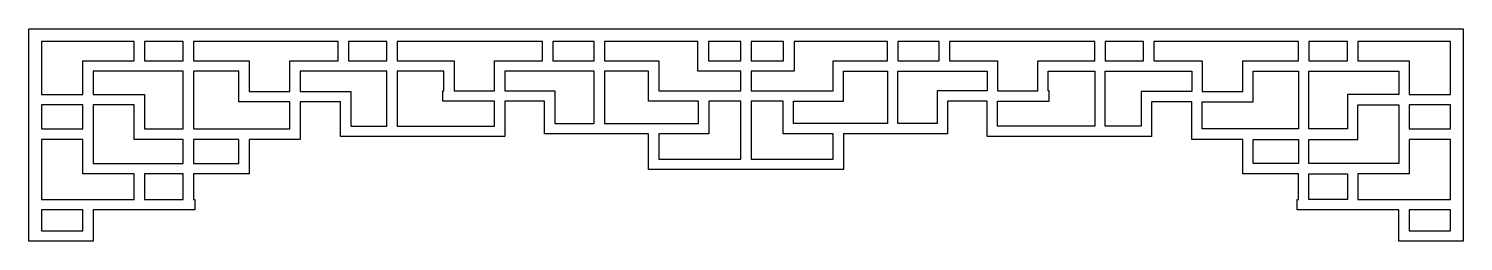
# Model space of a CAD drawing. Header units: centimetres. Extents: x -27 to -14.5, y -7 to -5.1.
import ezdxf

# ---------------------------------------------------------------- set-up
doc = ezdxf.new("R2010")
doc.units = ezdxf.units.CM
doc.header["$MEASUREMENT"] = 0
doc.layers.add('layer 1', color=7, linetype='Continuous')

msp = doc.modelspace()

# ---------------------------------------------------------------- linework, layer by layer
at = {"layer": 'layer 1', "color": 250}
for points, knots in [([(-20.68008, -5.09469), (-20.68008, -5.09469), (-20.77084, -5.09469), (-20.77084, -5.09469), (-20.77084, -5.09469), (-20.77084, -5.09469), (-21.96378, -5.09469), (-21.96378, -5.09469), (-21.96378, -5.09469), (-21.96378, -5.09469), (-22.05454, -5.09469), (-22.05454, -5.09469), (-22.05454, -5.09469), (-22.05454, -5.09469), (-23.77651, -5.09469), (-23.77651, -5.09469), (-23.77651, -5.09469), (-23.77651, -5.09469), (-23.86727, -5.09469), (-23.86727, -5.09469), (-23.86727, -5.09469), (-23.86727, -5.09469), (-25.55657, -5.09469), (-25.55657, -5.09469), (-25.55657, -5.09469), (-25.55657, -5.09469), (-25.64733, -5.09469), (-25.64733, -5.09469), (-25.64733, -5.09469), (-25.64733, -5.09469), (-26.88569, -5.09469), (-26.88569, -5.09469), (-26.88569, -5.09469), (-26.88569, -5.09469), (-26.99914, -5.09469), (-26.99914, -5.09469), (-26.99914, -5.09469), (-26.99914, -5.09469), (-26.99914, -5.20814), (-26.99914, -5.20814), (-26.99914, -5.20814), (-26.99914, -5.20814), (-26.99914, -6.86448), (-26.99914, -6.86448), (-26.99914, -6.86448), (-26.99914, -6.86448), (-26.99914, -6.95524), (-26.99914, -6.95524), (-26.99914, -6.95524), (-26.99914, -6.95524), (-26.88569, -6.95524), (-26.88569, -6.95524), (-26.88569, -6.95524), (-26.88569, -6.95524), (-26.5255, -6.95524), (-26.5255, -6.95524), (-26.5255, -6.95524), (-26.5255, -6.95524), (-26.49788, -6.95524), (-26.49788, -6.95524), (-26.49788, -6.95524), (-26.49788, -6.95524), (-26.43474, -6.95524), (-26.43474, -6.95524), (-26.43474, -6.95524), (-26.43474, -6.95524), (-26.43474, -6.68023), (-26.43474, -6.68023), (-26.43474, -6.68023), (-26.43474, -6.68023), (-25.54523, -6.68023), (-25.54523, -6.68023), (-25.54523, -6.68023), (-25.54523, -6.68023), (-25.54523, -6.58948), (-25.54523, -6.58948), (-25.54523, -6.58948), (-25.54523, -6.58948), (-25.55657, -6.58948), (-25.55657, -6.58948), (-25.55657, -6.58948), (-25.55657, -6.58948), (-25.55657, -6.36498), (-25.55657, -6.36498), (-25.55657, -6.36498), (-25.55657, -6.36498), (-25.16253, -6.36498), (-25.16253, -6.36498), (-25.16253, -6.36498), (-25.16253, -6.36498), (-25.07177, -6.36498), (-25.07177, -6.36498), (-25.07177, -6.36498), (-25.07177, -6.36498), (-25.07177, -6.27422), (-25.07177, -6.27422), (-25.07177, -6.27422), (-25.07177, -6.27422), (-25.07177, -6.06314), (-25.07177, -6.06314), (-25.07177, -6.06314), (-25.07177, -6.06314), (-24.62513, -6.06314), (-24.62513, -6.06314), (-24.62513, -6.06314), (-24.62513, -6.06314), (-24.62513, -6.03371), (-24.62513, -6.03371), (-24.62513, -6.03371), (-24.62513, -6.03371), (-24.62513, -5.97238), (-24.62513, -5.97238), (-24.62513, -5.97238), (-24.62513, -5.97238), (-24.62513, -5.73577), (-24.62513, -5.73577), (-24.62513, -5.73577), (-24.62513, -5.73577), (-24.27335, -5.73577), (-24.27335, -5.73577), (-24.27335, -5.73577), (-24.27335, -5.73577), (-24.27335, -5.94708), (-24.27335, -5.94708), (-24.27335, -5.94708), (-24.27335, -5.94708), (-24.27335, -6.02133), (-24.27335, -6.02133), (-24.27335, -6.02133), (-24.27335, -6.02133), (-24.27335, -6.03784), (-24.27335, -6.03784), (-24.27335, -6.03784), (-24.27335, -6.03784), (-23.86727, -6.03784), (-23.86727, -6.03784), (-23.86727, -6.03784), (-23.86727, -6.03784), (-23.77651, -6.03784), (-23.77651, -6.03784), (-23.77651, -6.03784), (-23.77651, -6.03784), (-22.83454, -6.03784), (-22.83454, -6.03784), (-22.83454, -6.03784), (-22.83454, -6.03784), (-22.83454, -6.03371), (-22.83454, -6.03371), (-22.83454, -6.03371), (-22.83454, -6.03371), (-22.83454, -5.94708), (-22.83454, -5.94708), (-22.83454, -5.94708), (-22.83454, -5.94708), (-22.83454, -5.72907), (-22.83454, -5.72907), (-22.83454, -5.72907), (-22.83454, -5.72907), (-22.48916, -5.72907), (-22.48916, -5.72907), (-22.48916, -5.72907), (-22.48916, -5.72907), (-22.48916, -5.92386), (-22.48916, -5.92386), (-22.48916, -5.92386), (-22.48916, -5.92386), (-22.48916, -6.01462), (-22.48916, -6.01462), (-22.48916, -6.01462), (-22.48916, -6.01462), (-22.3984, -6.01462), (-22.3984, -6.01462), (-22.3984, -6.01462), (-22.08135, -6.01462), (-21.90102, -6.01462), (-21.57725, -6.01462), (-21.57725, -6.01462), (-21.57725, -6.01462), (-21.57725, -6.23593), (-21.57725, -6.23593), (-21.57725, -6.23593), (-21.57725, -6.23593), (-21.57725, -6.31018), (-21.57725, -6.31018), (-21.57725, -6.31018), (-21.57725, -6.31018), (-21.57725, -6.32669), (-21.57725, -6.32669), (-21.57725, -6.32669), (-21.57725, -6.32669), (-20.77084, -6.32669), (-20.77084, -6.32669), (-20.77084, -6.32669), (-20.77084, -6.32669), (-20.73029, -6.32669), (-20.73029, -6.32669), (-20.73029, -6.32669), (-20.73029, -6.32669), (-20.72064, -6.32669), (-20.72064, -6.32669), (-20.72064, -6.32669), (-20.72064, -6.32669), (-20.68008, -6.32669), (-20.68008, -6.32669), (-20.68008, -6.32669), (-20.68008, -6.32669), (-19.87367, -6.32669), (-19.87367, -6.32669), (-19.87367, -6.32669), (-19.87367, -6.32669), (-19.87367, -6.31018), (-19.87367, -6.31018), (-19.87367, -6.31018), (-19.87367, -6.31018), (-19.87367, -6.23593), (-19.87367, -6.23593), (-19.87367, -6.23593), (-19.87367, -6.23593), (-19.87367, -6.01462), (-19.87367, -6.01462), (-19.87367, -6.01462), (-19.54991, -6.01462), (-19.36958, -6.01462), (-19.05253, -6.01462), (-19.05253, -6.01462), (-19.05253, -6.01462), (-18.96177, -6.01462), (-18.96177, -6.01462), (-18.96177, -6.01462), (-18.96177, -6.01462), (-18.96177, -5.92386), (-18.96177, -5.92386), (-18.96177, -5.92386), (-18.96177, -5.92386), (-18.96177, -5.72907), (-18.96177, -5.72907), (-18.96177, -5.72907), (-18.96177, -5.72907), (-18.61638, -5.72907), (-18.61638, -5.72907), (-18.61638, -5.72907), (-18.61638, -5.72907), (-18.61638, -5.94708), (-18.61638, -5.94708), (-18.61638, -5.94708), (-18.61638, -5.94708), (-18.61638, -6.03371), (-18.61638, -6.03371), (-18.61638, -6.03371), (-18.61638, -6.03371), (-18.61638, -6.03784), (-18.61638, -6.03784), (-18.61638, -6.03784), (-18.13678, -6.03784), (-17.65718, -6.03784), (-17.17757, -6.03784), (-17.17757, -6.03784), (-17.17757, -6.03784), (-17.17757, -6.02133), (-17.17757, -6.02133), (-17.17757, -6.02133), (-17.17757, -6.02133), (-17.17757, -5.94708), (-17.17757, -5.94708), (-17.17757, -5.94708), (-17.17757, -5.94708), (-17.17757, -5.73577), (-17.17757, -5.73577), (-17.17757, -5.73577), (-17.17757, -5.73577), (-16.82579, -5.73577), (-16.82579, -5.73577), (-16.82579, -5.73577), (-16.82579, -5.73577), (-16.82579, -5.97238), (-16.82579, -5.97238), (-16.82579, -5.97238), (-16.82579, -5.97238), (-16.82579, -6.03371), (-16.82579, -6.03371), (-16.82579, -6.03371), (-16.82579, -6.03371), (-16.82579, -6.06314), (-16.82579, -6.06314), (-16.82579, -6.06314), (-16.82579, -6.06314), (-16.37916, -6.06314), (-16.37916, -6.06314), (-16.37916, -6.06314), (-16.37916, -6.06314), (-16.37916, -6.27422), (-16.37916, -6.27422), (-16.37916, -6.27422), (-16.37916, -6.27422), (-16.37916, -6.36498), (-16.37916, -6.36498), (-16.37916, -6.36498), (-16.37916, -6.36498), (-16.2884, -6.36498), (-16.2884, -6.36498), (-16.2884, -6.36498), (-16.2884, -6.36498), (-15.89435, -6.36498), (-15.89435, -6.36498), (-15.89435, -6.36498), (-15.89435, -6.36498), (-15.89435, -6.58948), (-15.89435, -6.58948), (-15.89435, -6.58948), (-15.89435, -6.58948), (-15.90569, -6.58948), (-15.90569, -6.58948), (-15.90569, -6.58948), (-15.90569, -6.58948), (-15.90569, -6.68023), (-15.90569, -6.68023), (-15.90569, -6.68023), (-15.90569, -6.68023), (-15.01618, -6.68023), (-15.01618, -6.68023), (-15.01618, -6.68023), (-15.01618, -6.68023), (-15.01618, -6.95524), (-15.01618, -6.95524), (-15.01618, -6.95524), (-15.01618, -6.95524), (-14.95305, -6.95524), (-14.95305, -6.95524), (-14.95305, -6.95524), (-14.95305, -6.95524), (-14.92542, -6.95524), (-14.92542, -6.95524), (-14.92542, -6.95524), (-14.92542, -6.95524), (-14.56523, -6.95524), (-14.56523, -6.95524), (-14.56523, -6.95524), (-14.56523, -6.95524), (-14.45178, -6.95524), (-14.45178, -6.95524), (-14.45178, -6.95524), (-14.45178, -6.95524), (-14.45178, -6.86448), (-14.45178, -6.86448), (-14.45178, -6.86448), (-14.45178, -6.86448), (-14.45178, -5.20814), (-14.45178, -5.20814), (-14.45178, -5.20814), (-14.45178, -5.20814), (-14.45178, -5.09469), (-14.45178, -5.09469), (-14.45178, -5.09469), (-14.45178, -5.09469), (-14.56523, -5.09469), (-14.56523, -5.09469), (-14.56523, -5.09469), (-14.56523, -5.09469), (-15.80359, -5.09469), (-15.80359, -5.09469), (-15.80359, -5.09469), (-15.80359, -5.09469), (-15.89435, -5.09469), (-15.89435, -5.09469), (-15.89435, -5.09469), (-15.89435, -5.09469), (-17.58366, -5.09469), (-17.58366, -5.09469), (-17.58366, -5.09469), (-17.58366, -5.09469), (-17.67442, -5.09469), (-17.67442, -5.09469), (-17.67442, -5.09469), (-17.67442, -5.09469), (-19.39639, -5.09469), (-19.39639, -5.09469), (-19.39639, -5.09469), (-19.39639, -5.09469), (-19.48715, -5.09469), (-19.48715, -5.09469), (-19.48715, -5.09469), (-19.48715, -5.09469), (-20.68008, -5.09469), (-20.68008, -5.09469)], [0, 0, 0, 0, 0.01030928, 0.01030928, 0.01030928, 0.01030928, 0.02061856, 0.02061856, 0.02061856, 0.02061856, 0.03092784, 0.03092784, 0.03092784, 0.03092784, 0.04123711, 0.04123711, 0.04123711, 0.04123711, 0.05154639, 0.05154639, 0.05154639, 0.05154639, 0.06185567, 0.06185567, 0.06185567, 0.06185567, 0.07216495, 0.07216495, 0.07216495, 0.07216495, 0.08247423, 0.08247423, 0.08247423, 0.08247423, 0.09278351, 0.09278351, 0.09278351, 0.09278351, 0.10309278, 0.10309278, 0.10309278, 0.10309278, 0.11340206, 0.11340206, 0.11340206, 0.11340206, 0.12371134, 0.12371134, 0.12371134, 0.12371134, 0.13402062, 0.13402062, 0.13402062, 0.13402062, 0.1443299, 0.1443299, 0.1443299, 0.1443299, 0.15463918, 0.15463918, 0.15463918, 0.15463918, 0.16494845, 0.16494845, 0.16494845, 0.16494845, 0.17525773, 0.17525773, 0.17525773, 0.17525773, 0.18556701, 0.18556701, 0.18556701, 0.18556701, 0.19587629, 0.19587629, 0.19587629, 0.19587629, 0.20618557, 0.20618557, 0.20618557, 0.20618557, 0.21649485, 0.21649485, 0.21649485, 0.21649485, 0.22680412, 0.22680412, 0.22680412, 0.22680412, 0.2371134, 0.2371134, 0.2371134, 0.2371134, 0.24742268, 0.24742268, 0.24742268, 0.24742268, 0.25773196, 0.25773196, 0.25773196, 0.25773196, 0.26804124, 0.26804124, 0.26804124, 0.26804124, 0.27835052, 0.27835052, 0.27835052, 0.27835052, 0.28865979, 0.28865979, 0.28865979, 0.28865979, 0.29896907, 0.29896907, 0.29896907, 0.29896907, 0.30927835, 0.30927835, 0.30927835, 0.30927835, 0.31958763, 0.31958763, 0.31958763, 0.31958763, 0.32989691, 0.32989691, 0.32989691, 0.32989691, 0.34020619, 0.34020619, 0.34020619, 0.34020619, 0.35051546, 0.35051546, 0.35051546, 0.35051546, 0.36082474, 0.36082474, 0.36082474, 0.36082474, 0.37113402, 0.37113402, 0.37113402, 0.37113402, 0.3814433, 0.3814433, 0.3814433, 0.3814433, 0.39175258, 0.39175258, 0.39175258, 0.39175258, 0.40206186, 0.40206186, 0.40206186, 0.40206186, 0.41237113, 0.41237113, 0.41237113, 0.41237113, 0.42268041, 0.42268041, 0.42268041, 0.42268041, 0.43298969, 0.43298969, 0.43298969, 0.43298969, 0.44329897, 0.44329897, 0.44329897, 0.44329897, 0.45360825, 0.45360825, 0.45360825, 0.45360825, 0.46391753, 0.46391753, 0.46391753, 0.46391753, 0.4742268, 0.4742268, 0.4742268, 0.4742268, 0.48453608, 0.48453608, 0.48453608, 0.48453608, 0.49484536, 0.49484536, 0.49484536, 0.49484536, 0.50515464, 0.50515464, 0.50515464, 0.50515464, 0.51546392, 0.51546392, 0.51546392, 0.51546392, 0.5257732, 0.5257732, 0.5257732, 0.5257732, 0.53608247, 0.53608247, 0.53608247, 0.53608247, 0.54639175, 0.54639175, 0.54639175, 0.54639175, 0.55670103, 0.55670103, 0.55670103, 0.55670103, 0.56701031, 0.56701031, 0.56701031, 0.56701031, 0.57731959, 0.57731959, 0.57731959, 0.57731959, 0.58762887, 0.58762887, 0.58762887, 0.58762887, 0.59793814, 0.59793814, 0.59793814, 0.59793814, 0.60824742, 0.60824742, 0.60824742, 0.60824742, 0.6185567, 0.6185567, 0.6185567, 0.6185567, 0.62886598, 0.62886598, 0.62886598, 0.62886598, 0.63917526, 0.63917526, 0.63917526, 0.63917526, 0.64948454, 0.64948454, 0.64948454, 0.64948454, 0.65979381, 0.65979381, 0.65979381, 0.65979381, 0.67010309, 0.67010309, 0.67010309, 0.67010309, 0.68041237, 0.68041237, 0.68041237, 0.68041237, 0.69072165, 0.69072165, 0.69072165, 0.69072165, 0.70103093, 0.70103093, 0.70103093, 0.70103093, 0.71134021, 0.71134021, 0.71134021, 0.71134021, 0.72164948, 0.72164948, 0.72164948, 0.72164948, 0.73195876, 0.73195876, 0.73195876, 0.73195876, 0.74226804, 0.74226804, 0.74226804, 0.74226804, 0.75257732, 0.75257732, 0.75257732, 0.75257732, 0.7628866, 0.7628866, 0.7628866, 0.7628866, 0.77319588, 0.77319588, 0.77319588, 0.77319588, 0.78350515, 0.78350515, 0.78350515, 0.78350515, 0.79381443, 0.79381443, 0.79381443, 0.79381443, 0.80412371, 0.80412371, 0.80412371, 0.80412371, 0.81443299, 0.81443299, 0.81443299, 0.81443299, 0.82474227, 0.82474227, 0.82474227, 0.82474227, 0.83505155, 0.83505155, 0.83505155, 0.83505155, 0.84536082, 0.84536082, 0.84536082, 0.84536082, 0.8556701, 0.8556701, 0.8556701, 0.8556701, 0.86597938, 0.86597938, 0.86597938, 0.86597938, 0.87628866, 0.87628866, 0.87628866, 0.87628866, 0.88659794, 0.88659794, 0.88659794, 0.88659794, 0.89690722, 0.89690722, 0.89690722, 0.89690722, 0.90721649, 0.90721649, 0.90721649, 0.90721649, 0.91752577, 0.91752577, 0.91752577, 0.91752577, 0.92783505, 0.92783505, 0.92783505, 0.92783505, 0.93814433, 0.93814433, 0.93814433, 0.93814433, 0.94845361, 0.94845361, 0.94845361, 0.94845361, 0.95876289, 0.95876289, 0.95876289, 0.95876289, 0.96907216, 0.96907216, 0.96907216, 0.96907216, 0.97938144, 0.97938144, 0.97938144, 0.97938144, 1, 1, 1, 1]), ([(-26.88569, -5.67055), (-26.88569, -5.67055), (-26.88569, -5.20814), (-26.88569, -5.20814), (-26.88569, -5.20814), (-26.88569, -5.20814), (-26.0761, -5.20814), (-26.0761, -5.20814), (-26.0761, -5.20814), (-26.0761, -5.20814), (-26.0761, -5.37671), (-26.0761, -5.37671), (-26.0761, -5.37671), (-26.0761, -5.37671), (-26.43474, -5.37671), (-26.43474, -5.37671), (-26.43474, -5.37671), (-26.43474, -5.37671), (-26.5255, -5.37671), (-26.5255, -5.37671), (-26.5255, -5.37671), (-26.5255, -5.37671), (-26.5255, -5.46747), (-26.5255, -5.46747), (-26.5255, -5.46747), (-26.5255, -5.46747), (-26.5255, -5.67055), (-26.5255, -5.67055), (-26.5255, -5.67055), (-26.5255, -5.67055), (-26.88569, -5.67055), (-26.88569, -5.67055)], [0, 0, 0, 0, 0.11111111, 0.11111111, 0.11111111, 0.11111111, 0.22222222, 0.22222222, 0.22222222, 0.22222222, 0.33333333, 0.33333333, 0.33333333, 0.33333333, 0.44444444, 0.44444444, 0.44444444, 0.44444444, 0.55555556, 0.55555556, 0.55555556, 0.55555556, 0.66666667, 0.66666667, 0.66666667, 0.66666667, 0.77777778, 0.77777778, 0.77777778, 0.77777778, 1, 1, 1, 1]), ([(-25.98534, -5.20814), (-25.98534, -5.20814), (-25.64733, -5.20814), (-25.64733, -5.20814), (-25.64733, -5.20814), (-25.64733, -5.20814), (-25.64733, -5.37671), (-25.64733, -5.37671), (-25.64733, -5.37671), (-25.64733, -5.37671), (-25.98534, -5.37671), (-25.98534, -5.37671), (-25.98534, -5.37671), (-25.98534, -5.37671), (-25.98534, -5.20814), (-25.98534, -5.20814)], [0, 0, 0, 0, 0.2, 0.2, 0.2, 0.2, 0.4, 0.4, 0.4, 0.4, 0.6, 0.6, 0.6, 0.6, 1, 1, 1, 1]), ([(-25.55657, -5.20814), (-25.55657, -5.20814), (-24.2919, -5.20814), (-24.2919, -5.20814), (-24.2919, -5.20814), (-24.2919, -5.20814), (-24.2919, -5.37671), (-24.2919, -5.37671), (-24.2919, -5.37671), (-24.2919, -5.37671), (-24.62513, -5.37671), (-24.62513, -5.37671), (-24.62513, -5.37671), (-24.62513, -5.37671), (-24.71589, -5.37671), (-24.71589, -5.37671), (-24.71589, -5.37671), (-24.71589, -5.37671), (-24.71589, -5.46747), (-24.71589, -5.46747), (-24.71589, -5.46747), (-24.71589, -5.46747), (-24.71589, -5.64502), (-24.71589, -5.64502), (-24.71589, -5.64502), (-24.71589, -5.64502), (-25.07177, -5.64502), (-25.07177, -5.64502), (-25.07177, -5.64502), (-25.07177, -5.64502), (-25.07177, -5.46747), (-25.07177, -5.46747), (-25.07177, -5.46747), (-25.07177, -5.46747), (-25.07177, -5.37671), (-25.07177, -5.37671), (-25.07177, -5.37671), (-25.07177, -5.37671), (-25.16253, -5.37671), (-25.16253, -5.37671), (-25.16253, -5.37671), (-25.16253, -5.37671), (-25.55657, -5.37671), (-25.55657, -5.37671), (-25.55657, -5.37671), (-25.55657, -5.37671), (-25.55657, -5.20814), (-25.55657, -5.20814)], [0, 0, 0, 0, 0.07692308, 0.07692308, 0.07692308, 0.07692308, 0.15384615, 0.15384615, 0.15384615, 0.15384615, 0.23076923, 0.23076923, 0.23076923, 0.23076923, 0.30769231, 0.30769231, 0.30769231, 0.30769231, 0.38461538, 0.38461538, 0.38461538, 0.38461538, 0.46153846, 0.46153846, 0.46153846, 0.46153846, 0.53846154, 0.53846154, 0.53846154, 0.53846154, 0.61538462, 0.61538462, 0.61538462, 0.61538462, 0.69230769, 0.69230769, 0.69230769, 0.69230769, 0.76923077, 0.76923077, 0.76923077, 0.76923077, 0.84615385, 0.84615385, 0.84615385, 0.84615385, 1, 1, 1, 1]), ([(-24.20114, -5.20814), (-24.20114, -5.20814), (-23.86727, -5.20814), (-23.86727, -5.20814), (-23.86727, -5.20814), (-23.86727, -5.20814), (-23.86727, -5.37671), (-23.86727, -5.37671), (-23.86727, -5.37671), (-23.86727, -5.37671), (-24.20114, -5.37671), (-24.20114, -5.37671), (-24.20114, -5.37671), (-24.20114, -5.37671), (-24.20114, -5.20814), (-24.20114, -5.20814)], [0, 0, 0, 0, 0.2, 0.2, 0.2, 0.2, 0.4, 0.4, 0.4, 0.4, 0.6, 0.6, 0.6, 0.6, 1, 1, 1, 1]), ([(-23.77651, -5.20814), (-23.77651, -5.20814), (-22.50565, -5.20814), (-22.50565, -5.20814), (-22.50565, -5.20814), (-22.50565, -5.20814), (-22.50565, -5.37671), (-22.50565, -5.37671), (-22.50565, -5.37671), (-22.50565, -5.37671), (-22.83454, -5.37671), (-22.83454, -5.37671), (-22.83454, -5.37671), (-22.83454, -5.37671), (-22.9253, -5.37671), (-22.9253, -5.37671), (-22.9253, -5.37671), (-22.9253, -5.37671), (-22.9253, -5.46747), (-22.9253, -5.46747), (-22.9253, -5.46747), (-22.9253, -5.46747), (-22.9253, -5.63831), (-22.9253, -5.63831), (-22.9253, -5.63831), (-22.9253, -5.63831), (-23.27708, -5.63831), (-23.27708, -5.63831), (-23.27708, -5.63831), (-23.27708, -5.63831), (-23.27708, -5.46747), (-23.27708, -5.46747), (-23.27708, -5.46747), (-23.27708, -5.46747), (-23.27708, -5.37671), (-23.27708, -5.37671), (-23.27708, -5.37671), (-23.27708, -5.37671), (-23.36784, -5.37671), (-23.36784, -5.37671), (-23.36784, -5.37671), (-23.36784, -5.37671), (-23.77651, -5.37671), (-23.77651, -5.37671), (-23.77651, -5.37671), (-23.77651, -5.37671), (-23.77651, -5.20814), (-23.77651, -5.20814)], [0, 0, 0, 0, 0.07692308, 0.07692308, 0.07692308, 0.07692308, 0.15384615, 0.15384615, 0.15384615, 0.15384615, 0.23076923, 0.23076923, 0.23076923, 0.23076923, 0.30769231, 0.30769231, 0.30769231, 0.30769231, 0.38461538, 0.38461538, 0.38461538, 0.38461538, 0.46153846, 0.46153846, 0.46153846, 0.46153846, 0.53846154, 0.53846154, 0.53846154, 0.53846154, 0.61538462, 0.61538462, 0.61538462, 0.61538462, 0.69230769, 0.69230769, 0.69230769, 0.69230769, 0.76923077, 0.76923077, 0.76923077, 0.76923077, 0.84615385, 0.84615385, 0.84615385, 0.84615385, 1, 1, 1, 1]), ([(-22.41489, -5.20814), (-22.41489, -5.20814), (-22.05454, -5.20814), (-22.05454, -5.20814), (-22.05454, -5.20814), (-22.05454, -5.20814), (-22.05454, -5.37671), (-22.05454, -5.37671), (-22.05454, -5.37671), (-22.05454, -5.37671), (-22.41489, -5.37671), (-22.41489, -5.37671), (-22.41489, -5.37671), (-22.41489, -5.37671), (-22.41489, -5.20814), (-22.41489, -5.20814)], [0, 0, 0, 0, 0.2, 0.2, 0.2, 0.2, 0.4, 0.4, 0.4, 0.4, 0.6, 0.6, 0.6, 0.6, 1, 1, 1, 1]), ([(-21.96378, -5.20814), (-21.96378, -5.20814), (-21.14529, -5.20814), (-21.14529, -5.20814), (-21.14529, -5.20814), (-21.14529, -5.20814), (-21.14529, -5.37671), (-21.14529, -5.37671), (-21.14529, -5.37671), (-21.14529, -5.37671), (-21.14529, -5.40769), (-21.14529, -5.40769), (-21.14529, -5.40769), (-21.14529, -5.40769), (-21.14529, -5.46747), (-21.14529, -5.46747), (-21.14529, -5.46747), (-21.14529, -5.46747), (-20.77084, -5.46747), (-20.77084, -5.46747), (-20.77084, -5.46747), (-20.77084, -5.46747), (-20.77084, -5.63831), (-20.77084, -5.63831), (-20.77084, -5.63831), (-20.77084, -5.63831), (-21.48649, -5.63831), (-21.48649, -5.63831), (-21.48649, -5.63831), (-21.48649, -5.63831), (-21.48649, -5.46747), (-21.48649, -5.46747), (-21.48649, -5.46747), (-21.48649, -5.46747), (-21.48649, -5.37671), (-21.48649, -5.37671), (-21.48649, -5.37671), (-21.48649, -5.37671), (-21.57725, -5.37671), (-21.57725, -5.37671), (-21.57725, -5.37671), (-21.57725, -5.37671), (-21.96378, -5.37671), (-21.96378, -5.37671), (-21.96378, -5.37671), (-21.96378, -5.37671), (-21.96378, -5.20814), (-21.96378, -5.20814)], [0, 0, 0, 0, 0.07692308, 0.07692308, 0.07692308, 0.07692308, 0.15384615, 0.15384615, 0.15384615, 0.15384615, 0.23076923, 0.23076923, 0.23076923, 0.23076923, 0.30769231, 0.30769231, 0.30769231, 0.30769231, 0.38461538, 0.38461538, 0.38461538, 0.38461538, 0.46153846, 0.46153846, 0.46153846, 0.46153846, 0.53846154, 0.53846154, 0.53846154, 0.53846154, 0.61538462, 0.61538462, 0.61538462, 0.61538462, 0.69230769, 0.69230769, 0.69230769, 0.69230769, 0.76923077, 0.76923077, 0.76923077, 0.76923077, 0.84615385, 0.84615385, 0.84615385, 0.84615385, 1, 1, 1, 1]), ([(-21.05453, -5.20814), (-21.05453, -5.20814), (-20.77084, -5.20814), (-20.77084, -5.20814), (-20.77084, -5.20814), (-20.77084, -5.20814), (-20.77084, -5.37671), (-20.77084, -5.37671), (-20.77084, -5.37671), (-20.77084, -5.37671), (-21.05453, -5.37671), (-21.05453, -5.37671), (-21.05453, -5.37671), (-21.05453, -5.37671), (-21.05453, -5.20814), (-21.05453, -5.20814)], [0, 0, 0, 0, 0.2, 0.2, 0.2, 0.2, 0.4, 0.4, 0.4, 0.4, 0.6, 0.6, 0.6, 0.6, 1, 1, 1, 1]), ([(-20.68008, -5.63831), (-20.68008, -5.63831), (-20.68008, -5.46747), (-20.68008, -5.46747), (-20.68008, -5.46747), (-20.68008, -5.46747), (-20.30563, -5.46747), (-20.30563, -5.46747), (-20.30563, -5.46747), (-20.30563, -5.46747), (-20.30563, -5.40769), (-20.30563, -5.40769), (-20.30563, -5.40769), (-20.30563, -5.40769), (-20.30563, -5.37671), (-20.30563, -5.37671), (-20.30563, -5.37671), (-20.30563, -5.37671), (-20.30563, -5.20814), (-20.30563, -5.20814), (-20.30563, -5.20814), (-20.30563, -5.20814), (-19.48715, -5.20814), (-19.48715, -5.20814), (-19.48715, -5.20814), (-19.48715, -5.20814), (-19.48715, -5.37671), (-19.48715, -5.37671), (-19.48715, -5.37671), (-19.48715, -5.37671), (-19.87367, -5.37671), (-19.87367, -5.37671), (-19.87367, -5.37671), (-19.87367, -5.37671), (-19.96443, -5.37671), (-19.96443, -5.37671), (-19.96443, -5.37671), (-19.96443, -5.37671), (-19.96443, -5.46747), (-19.96443, -5.46747), (-19.96443, -5.46747), (-19.96443, -5.46747), (-19.96443, -5.63831), (-19.96443, -5.63831), (-19.96443, -5.63831), (-19.96443, -5.63831), (-20.68008, -5.63831), (-20.68008, -5.63831)], [0, 0, 0, 0, 0.07692308, 0.07692308, 0.07692308, 0.07692308, 0.15384615, 0.15384615, 0.15384615, 0.15384615, 0.23076923, 0.23076923, 0.23076923, 0.23076923, 0.30769231, 0.30769231, 0.30769231, 0.30769231, 0.38461538, 0.38461538, 0.38461538, 0.38461538, 0.46153846, 0.46153846, 0.46153846, 0.46153846, 0.53846154, 0.53846154, 0.53846154, 0.53846154, 0.61538462, 0.61538462, 0.61538462, 0.61538462, 0.69230769, 0.69230769, 0.69230769, 0.69230769, 0.76923077, 0.76923077, 0.76923077, 0.76923077, 0.84615385, 0.84615385, 0.84615385, 0.84615385, 1, 1, 1, 1]), ([(-20.68008, -5.37671), (-20.68008, -5.37671), (-20.68008, -5.20814), (-20.68008, -5.20814), (-20.68008, -5.20814), (-20.68008, -5.20814), (-20.39639, -5.20814), (-20.39639, -5.20814), (-20.39639, -5.20814), (-20.39639, -5.20814), (-20.39639, -5.37671), (-20.39639, -5.37671), (-20.39639, -5.37671), (-20.39639, -5.37671), (-20.68008, -5.37671), (-20.68008, -5.37671)], [0, 0, 0, 0, 0.2, 0.2, 0.2, 0.2, 0.4, 0.4, 0.4, 0.4, 0.6, 0.6, 0.6, 0.6, 1, 1, 1, 1]), ([(-19.39639, -5.20814), (-19.39639, -5.20814), (-19.03603, -5.20814), (-19.03603, -5.20814), (-19.03603, -5.20814), (-19.03603, -5.20814), (-19.03603, -5.37671), (-19.03603, -5.37671), (-19.03603, -5.37671), (-19.03603, -5.37671), (-19.39639, -5.37671), (-19.39639, -5.37671), (-19.39639, -5.37671), (-19.39639, -5.37671), (-19.39639, -5.20814), (-19.39639, -5.20814)], [0, 0, 0, 0, 0.2, 0.2, 0.2, 0.2, 0.4, 0.4, 0.4, 0.4, 0.6, 0.6, 0.6, 0.6, 1, 1, 1, 1]), ([(-18.94527, -5.20814), (-18.94527, -5.20814), (-17.67442, -5.20814), (-17.67442, -5.20814), (-17.67442, -5.20814), (-17.67442, -5.20814), (-17.67442, -5.37671), (-17.67442, -5.37671), (-17.67442, -5.37671), (-17.67442, -5.37671), (-18.08309, -5.37671), (-18.08309, -5.37671), (-18.08309, -5.37671), (-18.08309, -5.37671), (-18.17384, -5.37671), (-18.17384, -5.37671), (-18.17384, -5.37671), (-18.17384, -5.37671), (-18.17384, -5.46747), (-18.17384, -5.46747), (-18.17384, -5.46747), (-18.17384, -5.46747), (-18.17384, -5.63831), (-18.17384, -5.63831), (-18.17384, -5.63831), (-18.17384, -5.63831), (-18.52562, -5.63831), (-18.52562, -5.63831), (-18.52562, -5.63831), (-18.52562, -5.63831), (-18.52562, -5.46747), (-18.52562, -5.46747), (-18.52562, -5.46747), (-18.52562, -5.46747), (-18.52562, -5.37671), (-18.52562, -5.37671), (-18.52562, -5.37671), (-18.52562, -5.37671), (-18.61638, -5.37671), (-18.61638, -5.37671), (-18.61638, -5.37671), (-18.61638, -5.37671), (-18.94527, -5.37671), (-18.94527, -5.37671), (-18.94527, -5.37671), (-18.94527, -5.37671), (-18.94527, -5.20814), (-18.94527, -5.20814)], [0, 0, 0, 0, 0.07692308, 0.07692308, 0.07692308, 0.07692308, 0.15384615, 0.15384615, 0.15384615, 0.15384615, 0.23076923, 0.23076923, 0.23076923, 0.23076923, 0.30769231, 0.30769231, 0.30769231, 0.30769231, 0.38461538, 0.38461538, 0.38461538, 0.38461538, 0.46153846, 0.46153846, 0.46153846, 0.46153846, 0.53846154, 0.53846154, 0.53846154, 0.53846154, 0.61538462, 0.61538462, 0.61538462, 0.61538462, 0.69230769, 0.69230769, 0.69230769, 0.69230769, 0.76923077, 0.76923077, 0.76923077, 0.76923077, 0.84615385, 0.84615385, 0.84615385, 0.84615385, 1, 1, 1, 1]), ([(-17.58366, -5.20814), (-17.58366, -5.20814), (-17.24978, -5.20814), (-17.24978, -5.20814), (-17.24978, -5.20814), (-17.24978, -5.20814), (-17.24978, -5.37671), (-17.24978, -5.37671), (-17.24978, -5.37671), (-17.24978, -5.37671), (-17.58366, -5.37671), (-17.58366, -5.37671), (-17.58366, -5.37671), (-17.58366, -5.37671), (-17.58366, -5.20814), (-17.58366, -5.20814)], [0, 0, 0, 0, 0.2, 0.2, 0.2, 0.2, 0.4, 0.4, 0.4, 0.4, 0.6, 0.6, 0.6, 0.6, 1, 1, 1, 1]), ([(-17.15902, -5.20814), (-17.15902, -5.20814), (-15.89435, -5.20814), (-15.89435, -5.20814), (-15.89435, -5.20814), (-15.89435, -5.20814), (-15.89435, -5.37671), (-15.89435, -5.37671), (-15.89435, -5.37671), (-15.89435, -5.37671), (-16.2884, -5.37671), (-16.2884, -5.37671), (-16.2884, -5.37671), (-16.2884, -5.37671), (-16.37916, -5.37671), (-16.37916, -5.37671), (-16.37916, -5.37671), (-16.37916, -5.37671), (-16.37916, -5.46747), (-16.37916, -5.46747), (-16.37916, -5.46747), (-16.37916, -5.46747), (-16.37916, -5.64502), (-16.37916, -5.64502), (-16.37916, -5.64502), (-16.37916, -5.64502), (-16.73503, -5.64502), (-16.73503, -5.64502), (-16.73503, -5.64502), (-16.73503, -5.64502), (-16.73503, -5.46747), (-16.73503, -5.46747), (-16.73503, -5.46747), (-16.73503, -5.46747), (-16.73503, -5.37671), (-16.73503, -5.37671), (-16.73503, -5.37671), (-16.73503, -5.37671), (-16.82579, -5.37671), (-16.82579, -5.37671), (-16.82579, -5.37671), (-16.82579, -5.37671), (-17.15902, -5.37671), (-17.15902, -5.37671), (-17.15902, -5.37671), (-17.15902, -5.37671), (-17.15902, -5.20814), (-17.15902, -5.20814)], [0, 0, 0, 0, 0.07692308, 0.07692308, 0.07692308, 0.07692308, 0.15384615, 0.15384615, 0.15384615, 0.15384615, 0.23076923, 0.23076923, 0.23076923, 0.23076923, 0.30769231, 0.30769231, 0.30769231, 0.30769231, 0.38461538, 0.38461538, 0.38461538, 0.38461538, 0.46153846, 0.46153846, 0.46153846, 0.46153846, 0.53846154, 0.53846154, 0.53846154, 0.53846154, 0.61538462, 0.61538462, 0.61538462, 0.61538462, 0.69230769, 0.69230769, 0.69230769, 0.69230769, 0.76923077, 0.76923077, 0.76923077, 0.76923077, 0.84615385, 0.84615385, 0.84615385, 0.84615385, 1, 1, 1, 1]), ([(-15.80359, -5.20814), (-15.80359, -5.20814), (-15.46559, -5.20814), (-15.46559, -5.20814), (-15.46559, -5.20814), (-15.46559, -5.20814), (-15.46559, -5.37671), (-15.46559, -5.37671), (-15.46559, -5.37671), (-15.46559, -5.37671), (-15.80359, -5.37671), (-15.80359, -5.37671), (-15.80359, -5.37671), (-15.80359, -5.37671), (-15.80359, -5.20814), (-15.80359, -5.20814)], [0, 0, 0, 0, 0.2, 0.2, 0.2, 0.2, 0.4, 0.4, 0.4, 0.4, 0.6, 0.6, 0.6, 0.6, 1, 1, 1, 1]), ([(-15.37483, -5.20814), (-15.37483, -5.20814), (-14.56523, -5.20814), (-14.56523, -5.20814), (-14.56523, -5.20814), (-14.56523, -5.20814), (-14.56523, -5.67055), (-14.56523, -5.67055), (-14.56523, -5.67055), (-14.56523, -5.67055), (-14.92542, -5.67055), (-14.92542, -5.67055), (-14.92542, -5.67055), (-14.92542, -5.67055), (-14.92542, -5.46747), (-14.92542, -5.46747), (-14.92542, -5.46747), (-14.92542, -5.46747), (-14.92542, -5.37671), (-14.92542, -5.37671), (-14.92542, -5.37671), (-14.92542, -5.37671), (-15.01618, -5.37671), (-15.01618, -5.37671), (-15.01618, -5.37671), (-15.01618, -5.37671), (-15.37483, -5.37671), (-15.37483, -5.37671), (-15.37483, -5.37671), (-15.37483, -5.37671), (-15.37483, -5.20814), (-15.37483, -5.20814)], [0, 0, 0, 0, 0.11111111, 0.11111111, 0.11111111, 0.11111111, 0.22222222, 0.22222222, 0.22222222, 0.22222222, 0.33333333, 0.33333333, 0.33333333, 0.33333333, 0.44444444, 0.44444444, 0.44444444, 0.44444444, 0.55555556, 0.55555556, 0.55555556, 0.55555556, 0.66666667, 0.66666667, 0.66666667, 0.66666667, 0.77777778, 0.77777778, 0.77777778, 0.77777778, 1, 1, 1, 1]), ([(-25.64733, -5.97238), (-25.64733, -5.97238), (-25.98534, -5.97238), (-25.98534, -5.97238), (-25.98534, -5.97238), (-25.98534, -5.97238), (-25.98534, -5.76131), (-25.98534, -5.76131), (-25.98534, -5.76131), (-25.98534, -5.76131), (-25.98534, -5.69076), (-25.98534, -5.69076), (-25.98534, -5.69076), (-25.98534, -5.69076), (-25.98534, -5.67055), (-25.98534, -5.67055), (-25.98534, -5.67055), (-25.98534, -5.67055), (-26.43474, -5.67055), (-26.43474, -5.67055), (-26.43474, -5.67055), (-26.43474, -5.67055), (-26.43474, -5.46747), (-26.43474, -5.46747), (-26.43474, -5.46747), (-26.43474, -5.46747), (-25.64733, -5.46747), (-25.64733, -5.46747), (-25.64733, -5.46747), (-25.64733, -5.46747), (-25.64733, -5.97238), (-25.64733, -5.97238)], [0, 0, 0, 0, 0.11111111, 0.11111111, 0.11111111, 0.11111111, 0.22222222, 0.22222222, 0.22222222, 0.22222222, 0.33333333, 0.33333333, 0.33333333, 0.33333333, 0.44444444, 0.44444444, 0.44444444, 0.44444444, 0.55555556, 0.55555556, 0.55555556, 0.55555556, 0.66666667, 0.66666667, 0.66666667, 0.66666667, 0.77777778, 0.77777778, 0.77777778, 0.77777778, 1, 1, 1, 1]), ([(-25.16253, -5.64502), (-25.16253, -5.64502), (-25.16253, -5.70179), (-25.16253, -5.70179), (-25.16253, -5.70179), (-25.16253, -5.70179), (-25.16253, -5.73577), (-25.16253, -5.73577), (-25.16253, -5.73577), (-25.16253, -5.73577), (-24.71589, -5.73577), (-24.71589, -5.73577), (-24.71589, -5.73577), (-24.71589, -5.73577), (-24.71589, -5.97238), (-24.71589, -5.97238), (-24.71589, -5.97238), (-24.71589, -5.97238), (-25.55657, -5.97238), (-25.55657, -5.97238), (-25.55657, -5.97238), (-25.55657, -5.97238), (-25.55657, -5.46747), (-25.55657, -5.46747), (-25.55657, -5.46747), (-25.55657, -5.46747), (-25.16253, -5.46747), (-25.16253, -5.46747), (-25.16253, -5.46747), (-25.16253, -5.46747), (-25.16253, -5.64502), (-25.16253, -5.64502)], [0, 0, 0, 0, 0.11111111, 0.11111111, 0.11111111, 0.11111111, 0.22222222, 0.22222222, 0.22222222, 0.22222222, 0.33333333, 0.33333333, 0.33333333, 0.33333333, 0.44444444, 0.44444444, 0.44444444, 0.44444444, 0.55555556, 0.55555556, 0.55555556, 0.55555556, 0.66666667, 0.66666667, 0.66666667, 0.66666667, 0.77777778, 0.77777778, 0.77777778, 0.77777778, 1, 1, 1, 1]), ([(-24.18259, -5.94708), (-24.18259, -5.94708), (-24.18259, -5.73577), (-24.18259, -5.73577), (-24.18259, -5.73577), (-24.18259, -5.73577), (-24.18259, -5.69076), (-24.18259, -5.69076), (-24.18259, -5.69076), (-24.18259, -5.69076), (-24.18259, -5.64502), (-24.18259, -5.64502), (-24.18259, -5.64502), (-24.18259, -5.64502), (-24.62513, -5.64502), (-24.62513, -5.64502), (-24.62513, -5.64502), (-24.62513, -5.64502), (-24.62513, -5.46747), (-24.62513, -5.46747), (-24.62513, -5.46747), (-24.62513, -5.46747), (-23.86727, -5.46747), (-23.86727, -5.46747), (-23.86727, -5.46747), (-23.86727, -5.46747), (-23.86727, -5.94708), (-23.86727, -5.94708), (-23.86727, -5.94708), (-23.86727, -5.94708), (-24.18259, -5.94708), (-24.18259, -5.94708)], [0, 0, 0, 0, 0.11111111, 0.11111111, 0.11111111, 0.11111111, 0.22222222, 0.22222222, 0.22222222, 0.22222222, 0.33333333, 0.33333333, 0.33333333, 0.33333333, 0.44444444, 0.44444444, 0.44444444, 0.44444444, 0.55555556, 0.55555556, 0.55555556, 0.55555556, 0.66666667, 0.66666667, 0.66666667, 0.66666667, 0.77777778, 0.77777778, 0.77777778, 0.77777778, 1, 1, 1, 1]), ([(-22.9253, -5.94708), (-22.9253, -5.94708), (-23.77651, -5.94708), (-23.77651, -5.94708), (-23.77651, -5.94708), (-23.77651, -5.94708), (-23.77651, -5.46747), (-23.77651, -5.46747), (-23.77651, -5.46747), (-23.77651, -5.46747), (-23.36784, -5.46747), (-23.36784, -5.46747), (-23.36784, -5.46747), (-23.36784, -5.46747), (-23.36784, -5.63831), (-23.36784, -5.63831), (-23.36784, -5.63831), (-23.36784, -5.63831), (-23.37833, -5.63831), (-23.37833, -5.63831), (-23.37833, -5.63831), (-23.37833, -5.63831), (-23.37833, -5.72907), (-23.37833, -5.72907), (-23.37833, -5.72907), (-23.37833, -5.72907), (-22.9253, -5.72907), (-22.9253, -5.72907), (-22.9253, -5.72907), (-22.9253, -5.72907), (-22.9253, -5.94708), (-22.9253, -5.94708)], [0, 0, 0, 0, 0.11111111, 0.11111111, 0.11111111, 0.11111111, 0.22222222, 0.22222222, 0.22222222, 0.22222222, 0.33333333, 0.33333333, 0.33333333, 0.33333333, 0.44444444, 0.44444444, 0.44444444, 0.44444444, 0.55555556, 0.55555556, 0.55555556, 0.55555556, 0.66666667, 0.66666667, 0.66666667, 0.66666667, 0.77777778, 0.77777778, 0.77777778, 0.77777778, 1, 1, 1, 1]), ([(-22.3984, -5.92386), (-22.3984, -5.92386), (-22.3984, -5.72907), (-22.3984, -5.72907), (-22.3984, -5.72907), (-22.3984, -5.72907), (-22.3984, -5.68405), (-22.3984, -5.68405), (-22.3984, -5.68405), (-22.3984, -5.68405), (-22.3984, -5.63831), (-22.3984, -5.63831), (-22.3984, -5.63831), (-22.3984, -5.63831), (-22.83454, -5.63831), (-22.83454, -5.63831), (-22.83454, -5.63831), (-22.83454, -5.63831), (-22.83454, -5.46747), (-22.83454, -5.46747), (-22.83454, -5.46747), (-22.83454, -5.46747), (-22.05454, -5.46747), (-22.05454, -5.46747), (-22.05454, -5.46747), (-22.05454, -5.46747), (-22.05454, -5.92386), (-22.05454, -5.92386), (-22.05454, -5.92386), (-22.05454, -5.92386), (-22.3984, -5.92386), (-22.3984, -5.92386)], [0, 0, 0, 0, 0.11111111, 0.11111111, 0.11111111, 0.11111111, 0.22222222, 0.22222222, 0.22222222, 0.22222222, 0.33333333, 0.33333333, 0.33333333, 0.33333333, 0.44444444, 0.44444444, 0.44444444, 0.44444444, 0.55555556, 0.55555556, 0.55555556, 0.55555556, 0.66666667, 0.66666667, 0.66666667, 0.66666667, 0.77777778, 0.77777778, 0.77777778, 0.77777778, 1, 1, 1, 1]), ([(-21.14111, -5.92386), (-21.14111, -5.92386), (-21.96378, -5.92386), (-21.96378, -5.92386), (-21.96378, -5.92386), (-21.96378, -5.92386), (-21.96378, -5.46747), (-21.96378, -5.46747), (-21.96378, -5.46747), (-21.96378, -5.46747), (-21.57725, -5.46747), (-21.57725, -5.46747), (-21.57725, -5.46747), (-21.57725, -5.46747), (-21.57725, -5.63831), (-21.57725, -5.63831), (-21.57725, -5.63831), (-21.57725, -5.63831), (-21.57725, -5.70728), (-21.57725, -5.70728), (-21.57725, -5.70728), (-21.57725, -5.70728), (-21.57725, -5.72907), (-21.57725, -5.72907), (-21.57725, -5.72907), (-21.57725, -5.72907), (-21.14111, -5.72907), (-21.14111, -5.72907), (-21.14111, -5.72907), (-21.14111, -5.72907), (-21.14111, -5.92386), (-21.14111, -5.92386)], [0, 0, 0, 0, 0.11111111, 0.11111111, 0.11111111, 0.11111111, 0.22222222, 0.22222222, 0.22222222, 0.22222222, 0.33333333, 0.33333333, 0.33333333, 0.33333333, 0.44444444, 0.44444444, 0.44444444, 0.44444444, 0.55555556, 0.55555556, 0.55555556, 0.55555556, 0.66666667, 0.66666667, 0.66666667, 0.66666667, 0.77777778, 0.77777778, 0.77777778, 0.77777778, 1, 1, 1, 1]), ([(-20.30982, -5.92386), (-20.30982, -5.92386), (-19.48715, -5.92386), (-19.48715, -5.92386), (-19.48715, -5.92386), (-19.48715, -5.92386), (-19.48715, -5.46747), (-19.48715, -5.46747), (-19.48715, -5.46747), (-19.48715, -5.46747), (-19.87367, -5.46747), (-19.87367, -5.46747), (-19.87367, -5.46747), (-19.87367, -5.46747), (-19.87367, -5.63831), (-19.87367, -5.63831), (-19.87367, -5.63831), (-19.87367, -5.63831), (-19.87367, -5.70728), (-19.87367, -5.70728), (-19.87367, -5.70728), (-19.87367, -5.70728), (-19.87367, -5.72907), (-19.87367, -5.72907), (-19.87367, -5.72907), (-19.87367, -5.72907), (-20.30982, -5.72907), (-20.30982, -5.72907), (-20.30982, -5.72907), (-20.30982, -5.72907), (-20.30982, -5.92386), (-20.30982, -5.92386)], [0, 0, 0, 0, 0.11111111, 0.11111111, 0.11111111, 0.11111111, 0.22222222, 0.22222222, 0.22222222, 0.22222222, 0.33333333, 0.33333333, 0.33333333, 0.33333333, 0.44444444, 0.44444444, 0.44444444, 0.44444444, 0.55555556, 0.55555556, 0.55555556, 0.55555556, 0.66666667, 0.66666667, 0.66666667, 0.66666667, 0.77777778, 0.77777778, 0.77777778, 0.77777778, 1, 1, 1, 1]), ([(-19.05253, -5.92386), (-19.05253, -5.92386), (-19.05253, -5.72907), (-19.05253, -5.72907), (-19.05253, -5.72907), (-19.05253, -5.72907), (-19.05253, -5.68405), (-19.05253, -5.68405), (-19.05253, -5.68405), (-19.05253, -5.68405), (-19.05253, -5.63831), (-19.05253, -5.63831), (-19.05253, -5.63831), (-19.05253, -5.63831), (-18.61638, -5.63831), (-18.61638, -5.63831), (-18.61638, -5.63831), (-18.61638, -5.63831), (-18.61638, -5.46747), (-18.61638, -5.46747), (-18.61638, -5.46747), (-18.61638, -5.46747), (-19.39639, -5.46747), (-19.39639, -5.46747), (-19.39639, -5.46747), (-19.39639, -5.46747), (-19.39639, -5.92386), (-19.39639, -5.92386), (-19.39639, -5.92386), (-19.39639, -5.92386), (-19.05253, -5.92386), (-19.05253, -5.92386)], [0, 0, 0, 0, 0.11111111, 0.11111111, 0.11111111, 0.11111111, 0.22222222, 0.22222222, 0.22222222, 0.22222222, 0.33333333, 0.33333333, 0.33333333, 0.33333333, 0.44444444, 0.44444444, 0.44444444, 0.44444444, 0.55555556, 0.55555556, 0.55555556, 0.55555556, 0.66666667, 0.66666667, 0.66666667, 0.66666667, 0.77777778, 0.77777778, 0.77777778, 0.77777778, 1, 1, 1, 1]), ([(-18.52562, -5.94708), (-18.52562, -5.94708), (-17.67442, -5.94708), (-17.67442, -5.94708), (-17.67442, -5.94708), (-17.67442, -5.94708), (-17.67442, -5.46747), (-17.67442, -5.46747), (-17.67442, -5.46747), (-17.67442, -5.46747), (-18.08309, -5.46747), (-18.08309, -5.46747), (-18.08309, -5.46747), (-18.08309, -5.46747), (-18.08309, -5.63831), (-18.08309, -5.63831), (-18.08309, -5.63831), (-18.08309, -5.63831), (-18.07259, -5.63831), (-18.07259, -5.63831), (-18.07259, -5.63831), (-18.07259, -5.63831), (-18.07259, -5.72907), (-18.07259, -5.72907), (-18.07259, -5.72907), (-18.07259, -5.72907), (-18.52562, -5.72907), (-18.52562, -5.72907), (-18.52562, -5.72907), (-18.52562, -5.72907), (-18.52562, -5.94708), (-18.52562, -5.94708)], [0, 0, 0, 0, 0.11111111, 0.11111111, 0.11111111, 0.11111111, 0.22222222, 0.22222222, 0.22222222, 0.22222222, 0.33333333, 0.33333333, 0.33333333, 0.33333333, 0.44444444, 0.44444444, 0.44444444, 0.44444444, 0.55555556, 0.55555556, 0.55555556, 0.55555556, 0.66666667, 0.66666667, 0.66666667, 0.66666667, 0.77777778, 0.77777778, 0.77777778, 0.77777778, 1, 1, 1, 1]), ([(-17.26833, -5.94708), (-17.26833, -5.94708), (-17.26833, -5.73577), (-17.26833, -5.73577), (-17.26833, -5.73577), (-17.26833, -5.73577), (-17.26833, -5.69076), (-17.26833, -5.69076), (-17.26833, -5.69076), (-17.26833, -5.69076), (-17.26833, -5.64502), (-17.26833, -5.64502), (-17.26833, -5.64502), (-17.26833, -5.64502), (-16.82579, -5.64502), (-16.82579, -5.64502), (-16.82579, -5.64502), (-16.82579, -5.64502), (-16.82579, -5.46747), (-16.82579, -5.46747), (-16.82579, -5.46747), (-16.82579, -5.46747), (-17.58366, -5.46747), (-17.58366, -5.46747), (-17.58366, -5.46747), (-17.58366, -5.46747), (-17.58366, -5.94708), (-17.58366, -5.94708), (-17.58366, -5.94708), (-17.58366, -5.94708), (-17.26833, -5.94708), (-17.26833, -5.94708)], [0, 0, 0, 0, 0.11111111, 0.11111111, 0.11111111, 0.11111111, 0.22222222, 0.22222222, 0.22222222, 0.22222222, 0.33333333, 0.33333333, 0.33333333, 0.33333333, 0.44444444, 0.44444444, 0.44444444, 0.44444444, 0.55555556, 0.55555556, 0.55555556, 0.55555556, 0.66666667, 0.66666667, 0.66666667, 0.66666667, 0.77777778, 0.77777778, 0.77777778, 0.77777778, 1, 1, 1, 1]), ([(-16.2884, -5.64502), (-16.2884, -5.64502), (-16.2884, -5.70179), (-16.2884, -5.70179), (-16.2884, -5.70179), (-16.2884, -5.70179), (-16.2884, -5.73577), (-16.2884, -5.73577), (-16.2884, -5.73577), (-16.2884, -5.73577), (-16.73503, -5.73577), (-16.73503, -5.73577), (-16.73503, -5.73577), (-16.73503, -5.73577), (-16.73503, -5.97238), (-16.73503, -5.97238), (-16.73503, -5.97238), (-16.73503, -5.97238), (-15.89435, -5.97238), (-15.89435, -5.97238), (-15.89435, -5.97238), (-15.89435, -5.97238), (-15.89435, -5.46747), (-15.89435, -5.46747), (-15.89435, -5.46747), (-15.89435, -5.46747), (-16.2884, -5.46747), (-16.2884, -5.46747), (-16.2884, -5.46747), (-16.2884, -5.46747), (-16.2884, -5.64502), (-16.2884, -5.64502)], [0, 0, 0, 0, 0.11111111, 0.11111111, 0.11111111, 0.11111111, 0.22222222, 0.22222222, 0.22222222, 0.22222222, 0.33333333, 0.33333333, 0.33333333, 0.33333333, 0.44444444, 0.44444444, 0.44444444, 0.44444444, 0.55555556, 0.55555556, 0.55555556, 0.55555556, 0.66666667, 0.66666667, 0.66666667, 0.66666667, 0.77777778, 0.77777778, 0.77777778, 0.77777778, 1, 1, 1, 1]), ([(-15.80359, -5.97238), (-15.80359, -5.97238), (-15.46559, -5.97238), (-15.46559, -5.97238), (-15.46559, -5.97238), (-15.46559, -5.97238), (-15.46559, -5.76131), (-15.46559, -5.76131), (-15.46559, -5.76131), (-15.46559, -5.76131), (-15.46559, -5.69076), (-15.46559, -5.69076), (-15.46559, -5.69076), (-15.46559, -5.69076), (-15.46559, -5.67055), (-15.46559, -5.67055), (-15.46559, -5.67055), (-15.46559, -5.67055), (-15.01618, -5.67055), (-15.01618, -5.67055), (-15.01618, -5.67055), (-15.01618, -5.67055), (-15.01618, -5.46747), (-15.01618, -5.46747), (-15.01618, -5.46747), (-15.01618, -5.46747), (-15.80359, -5.46747), (-15.80359, -5.46747), (-15.80359, -5.46747), (-15.80359, -5.46747), (-15.80359, -5.97238), (-15.80359, -5.97238)], [0, 0, 0, 0, 0.11111111, 0.11111111, 0.11111111, 0.11111111, 0.22222222, 0.22222222, 0.22222222, 0.22222222, 0.33333333, 0.33333333, 0.33333333, 0.33333333, 0.44444444, 0.44444444, 0.44444444, 0.44444444, 0.55555556, 0.55555556, 0.55555556, 0.55555556, 0.66666667, 0.66666667, 0.66666667, 0.66666667, 0.77777778, 0.77777778, 0.77777778, 0.77777778, 1, 1, 1, 1]), ([(-26.88569, -5.97238), (-26.88569, -5.97238), (-26.88569, -5.76131), (-26.88569, -5.76131), (-26.88569, -5.76131), (-26.88569, -5.76131), (-26.5255, -5.76131), (-26.5255, -5.76131), (-26.5255, -5.76131), (-26.5255, -5.76131), (-26.5255, -5.97238), (-26.5255, -5.97238), (-26.5255, -5.97238), (-26.5255, -5.97238), (-26.88569, -5.97238), (-26.88569, -5.97238)], [0, 0, 0, 0, 0.2, 0.2, 0.2, 0.2, 0.4, 0.4, 0.4, 0.4, 0.6, 0.6, 0.6, 0.6, 1, 1, 1, 1]), ([(-26.0761, -6.02133), (-26.0761, -6.02133), (-26.0761, -6.06314), (-26.0761, -6.06314), (-26.0761, -6.06314), (-26.0761, -6.06314), (-25.64733, -6.06314), (-25.64733, -6.06314), (-25.64733, -6.06314), (-25.64733, -6.06314), (-25.64733, -6.27422), (-25.64733, -6.27422), (-25.64733, -6.27422), (-25.64733, -6.27422), (-26.43474, -6.27422), (-26.43474, -6.27422), (-26.43474, -6.27422), (-26.43474, -6.27422), (-26.43474, -5.76131), (-26.43474, -5.76131), (-26.43474, -5.76131), (-26.43474, -5.76131), (-26.0761, -5.76131), (-26.0761, -5.76131), (-26.0761, -5.76131), (-26.0761, -5.76131), (-26.0761, -5.97238), (-26.0761, -5.97238), (-26.0761, -5.97238), (-26.0761, -5.97238), (-26.0761, -6.02133), (-26.0761, -6.02133)], [0, 0, 0, 0, 0.11111111, 0.11111111, 0.11111111, 0.11111111, 0.22222222, 0.22222222, 0.22222222, 0.22222222, 0.33333333, 0.33333333, 0.33333333, 0.33333333, 0.44444444, 0.44444444, 0.44444444, 0.44444444, 0.55555556, 0.55555556, 0.55555556, 0.55555556, 0.66666667, 0.66666667, 0.66666667, 0.66666667, 0.77777778, 0.77777778, 0.77777778, 0.77777778, 1, 1, 1, 1]), ([(-20.77084, -5.72907), (-20.77084, -5.72907), (-20.77084, -6.23593), (-20.77084, -6.23593), (-20.77084, -6.23593), (-20.77084, -6.23593), (-21.48649, -6.23593), (-21.48649, -6.23593), (-21.48649, -6.23593), (-21.48649, -6.23593), (-21.48649, -6.01462), (-21.48649, -6.01462), (-21.48649, -6.01462), (-21.48649, -6.01462), (-21.05035, -6.01462), (-21.05035, -6.01462), (-21.05035, -6.01462), (-21.05035, -6.01462), (-21.05035, -5.9981), (-21.05035, -5.9981), (-21.05035, -5.9981), (-21.05035, -5.9981), (-21.05035, -5.92386), (-21.05035, -5.92386), (-21.05035, -5.92386), (-21.05035, -5.92386), (-21.05035, -5.72907), (-21.05035, -5.72907), (-21.05035, -5.72907), (-21.05035, -5.72907), (-20.77084, -5.72907), (-20.77084, -5.72907)], [0, 0, 0, 0, 0.11111111, 0.11111111, 0.11111111, 0.11111111, 0.22222222, 0.22222222, 0.22222222, 0.22222222, 0.33333333, 0.33333333, 0.33333333, 0.33333333, 0.44444444, 0.44444444, 0.44444444, 0.44444444, 0.55555556, 0.55555556, 0.55555556, 0.55555556, 0.66666667, 0.66666667, 0.66666667, 0.66666667, 0.77777778, 0.77777778, 0.77777778, 0.77777778, 1, 1, 1, 1]), ([(-20.68008, -6.23593), (-20.68008, -6.23593), (-20.68008, -5.72907), (-20.68008, -5.72907), (-20.68008, -5.72907), (-20.68008, -5.72907), (-20.40058, -5.72907), (-20.40058, -5.72907), (-20.40058, -5.72907), (-20.40058, -5.72907), (-20.40058, -5.92386), (-20.40058, -5.92386), (-20.40058, -5.92386), (-20.40058, -5.92386), (-20.40058, -5.9981), (-20.40058, -5.9981), (-20.40058, -5.9981), (-20.40058, -5.9981), (-20.40058, -6.01462), (-20.40058, -6.01462), (-20.40058, -6.01462), (-20.40058, -6.01462), (-19.96443, -6.01462), (-19.96443, -6.01462), (-19.96443, -6.01462), (-19.96443, -6.01462), (-19.96443, -6.23593), (-19.96443, -6.23593), (-19.96443, -6.23593), (-19.96443, -6.23593), (-20.68008, -6.23593), (-20.68008, -6.23593)], [0, 0, 0, 0, 0.11111111, 0.11111111, 0.11111111, 0.11111111, 0.22222222, 0.22222222, 0.22222222, 0.22222222, 0.33333333, 0.33333333, 0.33333333, 0.33333333, 0.44444444, 0.44444444, 0.44444444, 0.44444444, 0.55555556, 0.55555556, 0.55555556, 0.55555556, 0.66666667, 0.66666667, 0.66666667, 0.66666667, 0.77777778, 0.77777778, 0.77777778, 0.77777778, 1, 1, 1, 1]), ([(-15.37483, -6.02133), (-15.37483, -6.02133), (-15.37483, -6.06314), (-15.37483, -6.06314), (-15.37483, -6.06314), (-15.37483, -6.06314), (-15.80359, -6.06314), (-15.80359, -6.06314), (-15.80359, -6.06314), (-15.80359, -6.06314), (-15.80359, -6.27422), (-15.80359, -6.27422), (-15.80359, -6.27422), (-15.80359, -6.27422), (-15.01618, -6.27422), (-15.01618, -6.27422), (-15.01618, -6.27422), (-15.01618, -6.27422), (-15.01618, -5.76131), (-15.01618, -5.76131), (-15.01618, -5.76131), (-15.01618, -5.76131), (-15.37483, -5.76131), (-15.37483, -5.76131), (-15.37483, -5.76131), (-15.37483, -5.76131), (-15.37483, -5.97238), (-15.37483, -5.97238), (-15.37483, -5.97238), (-15.37483, -5.97238), (-15.37483, -6.02133), (-15.37483, -6.02133)], [0, 0, 0, 0, 0.11111111, 0.11111111, 0.11111111, 0.11111111, 0.22222222, 0.22222222, 0.22222222, 0.22222222, 0.33333333, 0.33333333, 0.33333333, 0.33333333, 0.44444444, 0.44444444, 0.44444444, 0.44444444, 0.55555556, 0.55555556, 0.55555556, 0.55555556, 0.66666667, 0.66666667, 0.66666667, 0.66666667, 0.77777778, 0.77777778, 0.77777778, 0.77777778, 1, 1, 1, 1]), ([(-14.56523, -5.76131), (-14.56523, -5.76131), (-14.56523, -5.97238), (-14.56523, -5.97238), (-14.56523, -5.97238), (-14.56523, -5.97238), (-14.92542, -5.97238), (-14.92542, -5.97238), (-14.92542, -5.97238), (-14.92542, -5.97238), (-14.92542, -5.76131), (-14.92542, -5.76131), (-14.92542, -5.76131), (-14.92542, -5.76131), (-14.56523, -5.76131), (-14.56523, -5.76131)], [0, 0, 0, 0, 0.2, 0.2, 0.2, 0.2, 0.4, 0.4, 0.4, 0.4, 0.6, 0.6, 0.6, 0.6, 1, 1, 1, 1]), ([(-26.88569, -6.58948), (-26.88569, -6.58948), (-26.88569, -6.06314), (-26.88569, -6.06314), (-26.88569, -6.06314), (-26.88569, -6.06314), (-26.5255, -6.06314), (-26.5255, -6.06314), (-26.5255, -6.06314), (-26.5255, -6.06314), (-26.5255, -6.27422), (-26.5255, -6.27422), (-26.5255, -6.27422), (-26.5255, -6.27422), (-26.5255, -6.36498), (-26.5255, -6.36498), (-26.5255, -6.36498), (-26.5255, -6.36498), (-26.43474, -6.36498), (-26.43474, -6.36498), (-26.43474, -6.36498), (-26.43474, -6.36498), (-26.0761, -6.36498), (-26.0761, -6.36498), (-26.0761, -6.36498), (-26.0761, -6.36498), (-26.0761, -6.58948), (-26.0761, -6.58948), (-26.0761, -6.58948), (-26.0761, -6.58948), (-26.88569, -6.58948), (-26.88569, -6.58948)], [0, 0, 0, 0, 0.11111111, 0.11111111, 0.11111111, 0.11111111, 0.22222222, 0.22222222, 0.22222222, 0.22222222, 0.33333333, 0.33333333, 0.33333333, 0.33333333, 0.44444444, 0.44444444, 0.44444444, 0.44444444, 0.55555556, 0.55555556, 0.55555556, 0.55555556, 0.66666667, 0.66666667, 0.66666667, 0.66666667, 0.77777778, 0.77777778, 0.77777778, 0.77777778, 1, 1, 1, 1]), ([(-25.16253, -6.27422), (-25.16253, -6.27422), (-25.55657, -6.27422), (-25.55657, -6.27422), (-25.55657, -6.27422), (-25.55657, -6.27422), (-25.55657, -6.06314), (-25.55657, -6.06314), (-25.55657, -6.06314), (-25.55657, -6.06314), (-25.16253, -6.06314), (-25.16253, -6.06314), (-25.16253, -6.06314), (-25.16253, -6.06314), (-25.16253, -6.27422), (-25.16253, -6.27422)], [0, 0, 0, 0, 0.2, 0.2, 0.2, 0.2, 0.4, 0.4, 0.4, 0.4, 0.6, 0.6, 0.6, 0.6, 1, 1, 1, 1]), ([(-16.2884, -6.27422), (-16.2884, -6.27422), (-15.89435, -6.27422), (-15.89435, -6.27422), (-15.89435, -6.27422), (-15.89435, -6.27422), (-15.89435, -6.06314), (-15.89435, -6.06314), (-15.89435, -6.06314), (-15.89435, -6.06314), (-16.2884, -6.06314), (-16.2884, -6.06314), (-16.2884, -6.06314), (-16.2884, -6.06314), (-16.2884, -6.27422), (-16.2884, -6.27422)], [0, 0, 0, 0, 0.2, 0.2, 0.2, 0.2, 0.4, 0.4, 0.4, 0.4, 0.6, 0.6, 0.6, 0.6, 1, 1, 1, 1]), ([(-14.56523, -6.06314), (-14.56523, -6.06314), (-14.56523, -6.58948), (-14.56523, -6.58948), (-14.56523, -6.58948), (-14.56523, -6.58948), (-15.37483, -6.58948), (-15.37483, -6.58948), (-15.37483, -6.58948), (-15.37483, -6.58948), (-15.37483, -6.36498), (-15.37483, -6.36498), (-15.37483, -6.36498), (-15.37483, -6.36498), (-15.01618, -6.36498), (-15.01618, -6.36498), (-15.01618, -6.36498), (-15.01618, -6.36498), (-14.92542, -6.36498), (-14.92542, -6.36498), (-14.92542, -6.36498), (-14.92542, -6.36498), (-14.92542, -6.27422), (-14.92542, -6.27422), (-14.92542, -6.27422), (-14.92542, -6.27422), (-14.92542, -6.06314), (-14.92542, -6.06314), (-14.92542, -6.06314), (-14.92542, -6.06314), (-14.56523, -6.06314), (-14.56523, -6.06314)], [0, 0, 0, 0, 0.11111111, 0.11111111, 0.11111111, 0.11111111, 0.22222222, 0.22222222, 0.22222222, 0.22222222, 0.33333333, 0.33333333, 0.33333333, 0.33333333, 0.44444444, 0.44444444, 0.44444444, 0.44444444, 0.55555556, 0.55555556, 0.55555556, 0.55555556, 0.66666667, 0.66666667, 0.66666667, 0.66666667, 0.77777778, 0.77777778, 0.77777778, 0.77777778, 1, 1, 1, 1]), ([(-25.98534, -6.36498), (-25.98534, -6.36498), (-25.64733, -6.36498), (-25.64733, -6.36498), (-25.64733, -6.36498), (-25.64733, -6.36498), (-25.64733, -6.58948), (-25.64733, -6.58948), (-25.64733, -6.58948), (-25.64733, -6.58948), (-25.98534, -6.58948), (-25.98534, -6.58948), (-25.98534, -6.58948), (-25.98534, -6.58948), (-25.98534, -6.36498), (-25.98534, -6.36498)], [0, 0, 0, 0, 0.2, 0.2, 0.2, 0.2, 0.4, 0.4, 0.4, 0.4, 0.6, 0.6, 0.6, 0.6, 1, 1, 1, 1]), ([(-15.46559, -6.36498), (-15.46559, -6.36498), (-15.80359, -6.36498), (-15.80359, -6.36498), (-15.80359, -6.36498), (-15.80359, -6.36498), (-15.80359, -6.58948), (-15.80359, -6.58948), (-15.80359, -6.58948), (-15.80359, -6.58948), (-15.46559, -6.58948), (-15.46559, -6.58948), (-15.46559, -6.58948), (-15.46559, -6.58948), (-15.46559, -6.36498), (-15.46559, -6.36498)], [0, 0, 0, 0, 0.2, 0.2, 0.2, 0.2, 0.4, 0.4, 0.4, 0.4, 0.6, 0.6, 0.6, 0.6, 1, 1, 1, 1]), ([(-26.88569, -6.86448), (-26.88569, -6.86448), (-26.88569, -6.68023), (-26.88569, -6.68023), (-26.88569, -6.68023), (-26.88569, -6.68023), (-26.5255, -6.68023), (-26.5255, -6.68023), (-26.5255, -6.68023), (-26.5255, -6.68023), (-26.5255, -6.86448), (-26.5255, -6.86448), (-26.5255, -6.86448), (-26.5255, -6.86448), (-26.88569, -6.86448), (-26.88569, -6.86448)], [0, 0, 0, 0, 0.2, 0.2, 0.2, 0.2, 0.4, 0.4, 0.4, 0.4, 0.6, 0.6, 0.6, 0.6, 1, 1, 1, 1]), ([(-14.56523, -6.68023), (-14.56523, -6.68023), (-14.56523, -6.86448), (-14.56523, -6.86448), (-14.56523, -6.86448), (-14.56523, -6.86448), (-14.92542, -6.86448), (-14.92542, -6.86448), (-14.92542, -6.86448), (-14.92542, -6.86448), (-14.92542, -6.68023), (-14.92542, -6.68023), (-14.92542, -6.68023), (-14.92542, -6.68023), (-14.56523, -6.68023), (-14.56523, -6.68023)], [0, 0, 0, 0, 0.2, 0.2, 0.2, 0.2, 0.4, 0.4, 0.4, 0.4, 0.6, 0.6, 0.6, 0.6, 1, 1, 1, 1])]:
    msp.add_open_spline(points, degree=3, knots=knots, dxfattribs=at)

doc.saveas('drawing.dxf')
